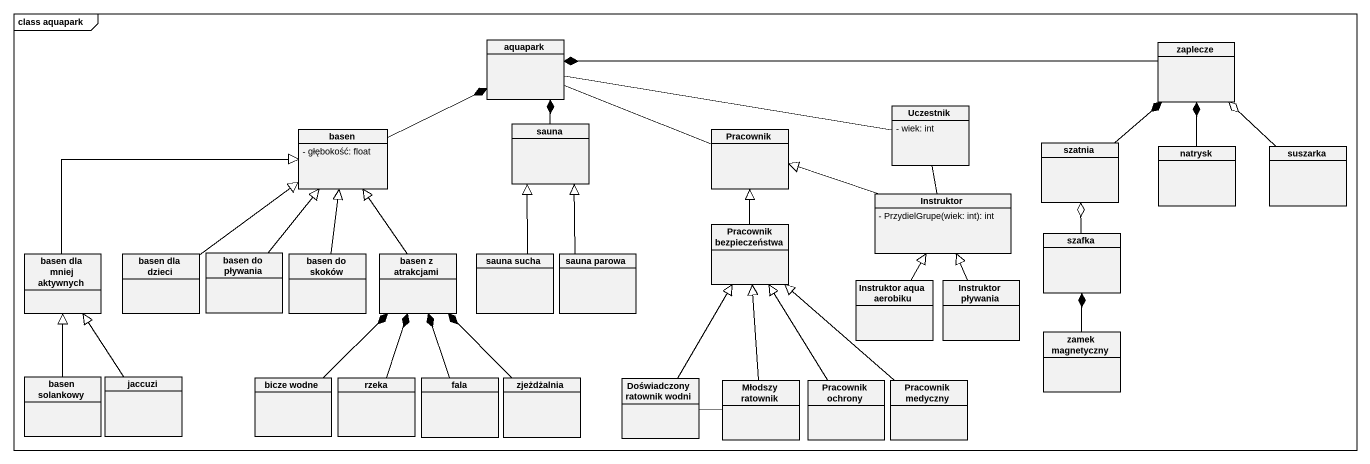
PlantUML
@startuml
mainframe class aquapark
hide circle
hide empty members
skinparam classAttributeIconSize 0
class aquapark
class zaplecze
class basen {
  - głębokość: float
}
class sauna
class Pracownik
class Uczestnik {
  - wiek: int
}
class szatnia
class natrysk
class suszarka
class Instruktor {
  {field} - PrzydielGrupe(wiek: int): int
}
class "Pracownik bezpieczeństwa" as Pracownik_bezpieczeństwa
class szafka
class "basen dla mniej aktywnych" as basen_dla_mniej_aktywnych
class "basen dla dzieci" as basen_dla_dzieci
class "basen do pływania" as basen_do_pływania
class "basen do skoków" as basen_do_skoków
class "basen z atrakcjami" as basen_z_atrakcjami
class "sauna sucha" as sauna_sucha
class "sauna parowa" as sauna_parowa
class "Instruktor aqua aerobiku" as Instruktor_aqua_aerobiku
class "Instruktor pływania" as Instruktor_pływania
class "zamek magnetyczny" as zamek_magnetyczny
class "basen solankowy" as basen_solankowy
class jaccuzi
class "bicze wodne" as bicze_wodne
class rzeka
class fala
class zjeżdżalnia
class "Doświadczony ratownik wodni" as Doświadczony_ratownik_wodni
class "Młodszy ratownik" as Młodszy_ratownik
class "Pracownik ochrony" as Pracownik_ochrony
class "Pracownik medyczny" as Pracownik_medyczny
aquapark -right- Pracownik
aquapark -right- Uczestnik
zaplecze -left-* aquapark
basen -right-* aquapark
sauna -up-* aquapark
szatnia -up-* zaplecze
natrysk -up-* zaplecze
suszarka -up-o zaplecze
Instruktor -left-|> Pracownik
Instruktor -up- Uczestnik
Pracownik_bezpieczeństwa -up-|> Pracownik
szafka -up-o szatnia
basen_dla_mniej_aktywnych -right-|> basen
basen_dla_dzieci -up-|> basen
basen_do_pływania -up-|> basen
basen_do_skoków -up-|> basen
basen_z_atrakcjami -up-|> basen
sauna_sucha -up-|> sauna
sauna_parowa -up-|> sauna
Instruktor_aqua_aerobiku -up-|> Instruktor
Instruktor_pływania -up-|> Instruktor
zamek_magnetyczny -up-* szafka
basen_solankowy -up-|> basen_dla_mniej_aktywnych
jaccuzi -up-|> basen_dla_mniej_aktywnych
bicze_wodne -up-* basen_z_atrakcjami
rzeka -up-* basen_z_atrakcjami
fala -up-* basen_z_atrakcjami
zjeżdżalnia -up-* basen_z_atrakcjami
Doświadczony_ratownik_wodni -up-|> Pracownik_bezpieczeństwa
Doświadczony_ratownik_wodni -right- Młodszy_ratownik
Młodszy_ratownik -up-|> Pracownik_bezpieczeństwa
Pracownik_ochrony -up-|> Pracownik_bezpieczeństwa
Pracownik_medyczny -up-|> Pracownik_bezpieczeństwa
@enduml
